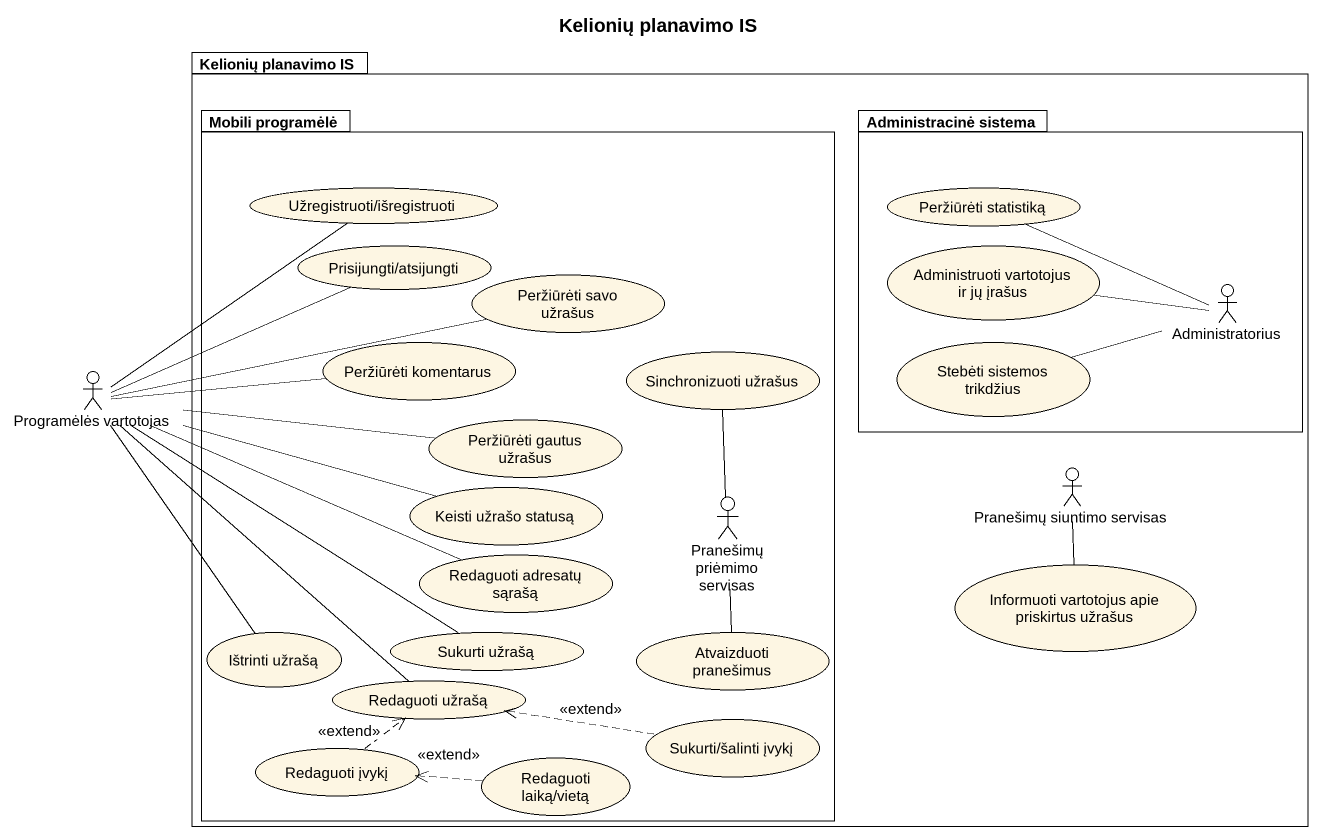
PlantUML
@startuml
title Kelionių planavimo IS
package "Kelionių planavimo IS" as Kelionių_planavimo_IS {
  package "Mobili programėlė" as Mobili_programėlė {
    usecase "Užregistruoti/išregistruoti" as Užregistruoti_išregistruoti
    usecase "Prisijungti/atsijungti" as Prisijungti_atsijungti
    usecase "Peržiūrėti savo užrašus" as Peržiūrėti_savo_užrašus
    usecase "Peržiūrėti komentarus" as Peržiūrėti_komentarus
    usecase "Sinchronizuoti užrašus" as Sinchronizuoti_užrašus
    usecase "Peržiūrėti gautus užrašus" as Peržiūrėti_gautus_užrašus
    usecase "Keisti užrašo statusą" as Keisti_užrašo_statusą
    actor "Pranešimų priėmimo servisas" as Pranešimų_priėmimo_servisas
    usecase "Redaguoti adresatų sąrašą" as Redaguoti_adresatų_sąrašą
    usecase "Ištrinti užrašą" as Ištrinti_užrašą
    usecase "Redaguoti užrašą" as Redaguoti_užrašą
    usecase "Sukurti užrašą" as Sukurti_užrašą
    usecase "Atvaizduoti pranešimus" as Atvaizduoti_pranešimus
    usecase "Redaguoti įvykį" as Redaguoti_įvykį
    usecase "Sukurti/šalinti įvykį" as Sukurti_šalinti_įvykį
    usecase "Redaguoti laiką/vietą" as Redaguoti_laiką_vietą
  }
  package "Administracinė sistema" as Administracinė_sistema {
    usecase "Peržiūrėti statistiką" as Peržiūrėti_statistiką
    usecase "Administruoti vartotojus ir jų įrašus" as Administruoti_vartotojus_ir
    actor Administratorius
    usecase "Stebėti sistemos trikdžius" as Stebėti_sistemos_trikdžius
  }
  actor "Pranešimų siuntimo servisas" as Pranešimų_siuntimo_servisas
  usecase "Informuoti vartotojus apie priskirtus užrašus" as Informuoti_vartotojus_apie
}
actor "Programėlės vartotojas" as Programėlės_vartotojas
Administratorius -left- Peržiūrėti_statistiką
Administratorius -left- Administruoti_vartotojus_ir
Administratorius -left- Stebėti_sistemos_trikdžius
Programėlės_vartotojas -up- Užregistruoti_išregistruoti
Programėlės_vartotojas -right- Prisijungti_atsijungti
Programėlės_vartotojas -right- Peržiūrėti_savo_užrašus
Programėlės_vartotojas -right- Peržiūrėti_komentarus
Programėlės_vartotojas -right- Peržiūrėti_gautus_užrašus
Programėlės_vartotojas -right- Keisti_užrašo_statusą
Programėlės_vartotojas -right- Redaguoti_adresatų_sąrašą
Programėlės_vartotojas -- Ištrinti_užrašą
Programėlės_vartotojas -- Redaguoti_užrašą
Programėlės_vartotojas -- Sukurti_užrašą
Pranešimų_priėmimo_servisas -up- Sinchronizuoti_užrašus
Pranešimų_priėmimo_servisas -- Atvaizduoti_pranešimus
Pranešimų_siuntimo_servisas -- Informuoti_vartotojus_apie
Redaguoti_įvykį .up.> Redaguoti_užrašą : <<extend>>
Sukurti_šalinti_įvykį .left.> Redaguoti_užrašą : <<extend>>
Redaguoti_laiką_vietą .left.> Redaguoti_įvykį : <<extend>>
@enduml
